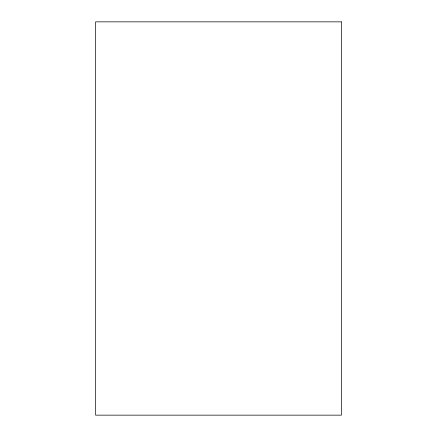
<?xml version="1.0" encoding="UTF-8"?>
<svg xmlns="http://www.w3.org/2000/svg" width="437" height="437" viewBox="0 0 437 437"><rect width="100%" height="100%" fill="white"/><g stroke="black" fill="none" stroke-linecap="round" stroke-linejoin="round"><path stroke-width="0.66" d="M341.406 21.85L95.594 21.85L95.594 415.15L341.406 415.15L341.406 21.85"/></g></svg>
